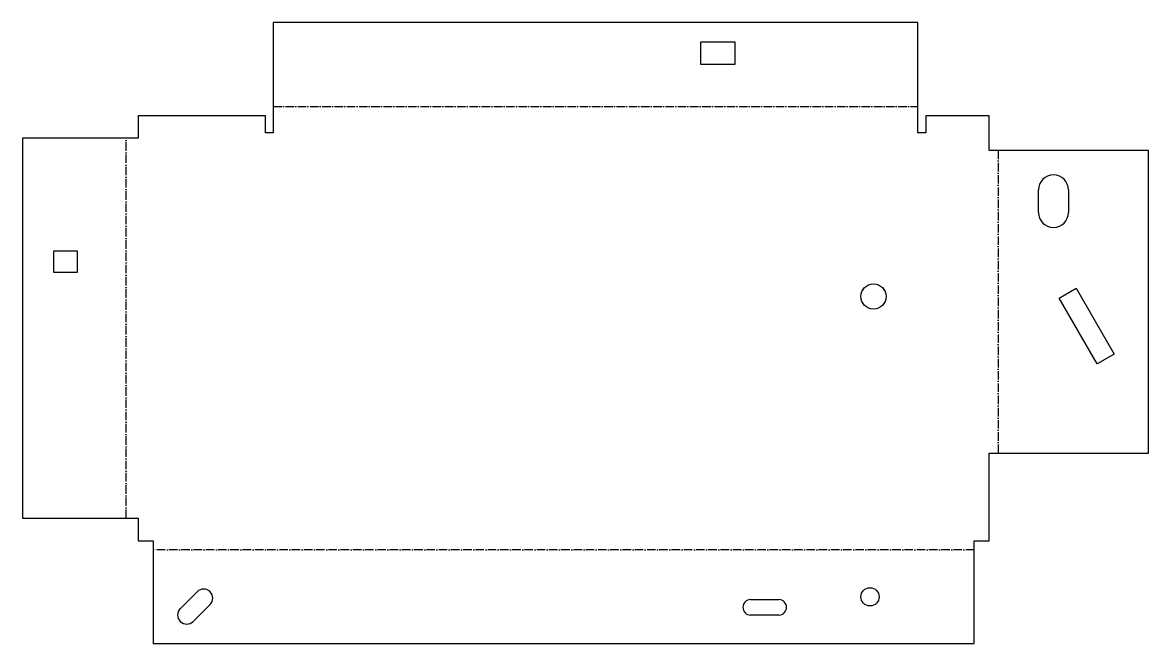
# Model space of a CAD drawing. Header units: millimetres. Extents: x -35 to 301, y -31 to 155.
import ezdxf

# ---------------------------------------------------------------- set-up
doc = ezdxf.new("R2010")
doc.units = ezdxf.units.MM
doc.linetypes.add('DASHDOT', pattern=[3.556, 2.54, -0.508, 0, -0.508])
doc.layers.add('BEND', color=7, linetype='Continuous')
doc.layers.add('CUT', color=7, linetype='Continuous')

msp = doc.modelspace()

# ---------------------------------------------------------------- linework, layer by layer
at = {"layer": 'BEND', "color": 3, "linetype": 'DASHDOT'}
for p, q in [((40.28, 129.6), (232.59, 129.6)), ((-3.61, 6.75), (-3.61, 120.14)), ((256.53, 116.46), (256.53, 26.13)), ((249.37, -2.71), (4.45, -2.71))]:
    msp.add_line(p, q, dxfattribs=at)
at = {"layer": 'CUT'}
for p, q in [((232.59, 154.7), (40.28, 154.7)), ((40.28, 154.7), (40.28, 121.79)), ((232.59, 121.79), (232.59, 154.7)), ((167.82, 142.21), (167.82, 148.89)), ((167.82, 148.89), (178, 148.89)), ((178, 148.89), (178, 142.21)), ((178, 142.21), (167.82, 142.21)), ((37.98, 126.89), (0, 126.89)), ((0, 126.89), (0, 120.14)), ((37.98, 121.79), (37.98, 126.89)), ((253.82, 126.89), (234.89, 126.89)), ((234.89, 126.89), (234.89, 121.79)), ((253.82, 116.46), (253.82, 126.89)), ((40.28, 121.79), (37.98, 121.79)), ((234.89, 121.79), (232.59, 121.79)), ((0, 120.14), (-34.52, 120.14)), ((-34.52, 120.14), (-34.52, 6.75)), ((301.35, 116.46), (253.82, 116.46)), ((301.35, 26.13), (301.35, 116.46)), ((268.54, 98.01), (268.54, 104.73)), ((277.5, 104.73), (277.5, 98.01)), ((-25.16, 80.05), (-25.16, 86.57)), ((-25.16, 86.57), (-18.24, 86.57)), ((-18.24, 86.57), (-18.24, 80.05)), ((-18.24, 80.05), (-25.16, 80.05)), ((274.73, 72.42), (279.82, 75.36)), ((279.82, 75.36), (291.15, 55.73)), ((286.06, 52.8), (274.73, 72.42)), ((291.15, 55.73), (286.06, 52.8)), ((253.82, 0), (253.82, 26.13)), ((253.82, 26.13), (301.35, 26.13)), ((-34.52, 6.75), (0, 6.75)), ((0, 6.75), (0, 0)), ((0, 0), (4.45, 0)), ((4.45, 0), (4.45, -30.66)), ((249.37, -30.66), (249.37, 0)), ((249.37, 0), (253.82, 0)), ((12.56, -20.22), (17.58, -15.2)), ((21.42, -19.05), (16.4, -24.07)), ((182.67, -17.56), (191.09, -17.56)), ((191.09, -22.16), (182.67, -22.16)), ((4.45, -30.66), (249.37, -30.66))]:
    msp.add_line(p, q, dxfattribs=at)
for centre, radius in [((219.33, 72.91), 3.77), ((218.28, -16.73), 2.71)]:
    msp.add_circle(centre, radius, dxfattribs=at)
for centre, radius, start, end in [((273.02, 104.73), 4.48, 0, 180), ((273.02, 98.01), 4.48, 180, 0), ((19.5, -17.12), 2.72, -45, 135), ((182.67, -19.86), 2.3, 90, -90), ((191.09, -19.86), 2.3, -90, 90), ((14.48, -22.14), 2.72, 135, -45)]:
    msp.add_arc(centre, radius, start, end, dxfattribs=at)

doc.saveas('drawing.dxf')
